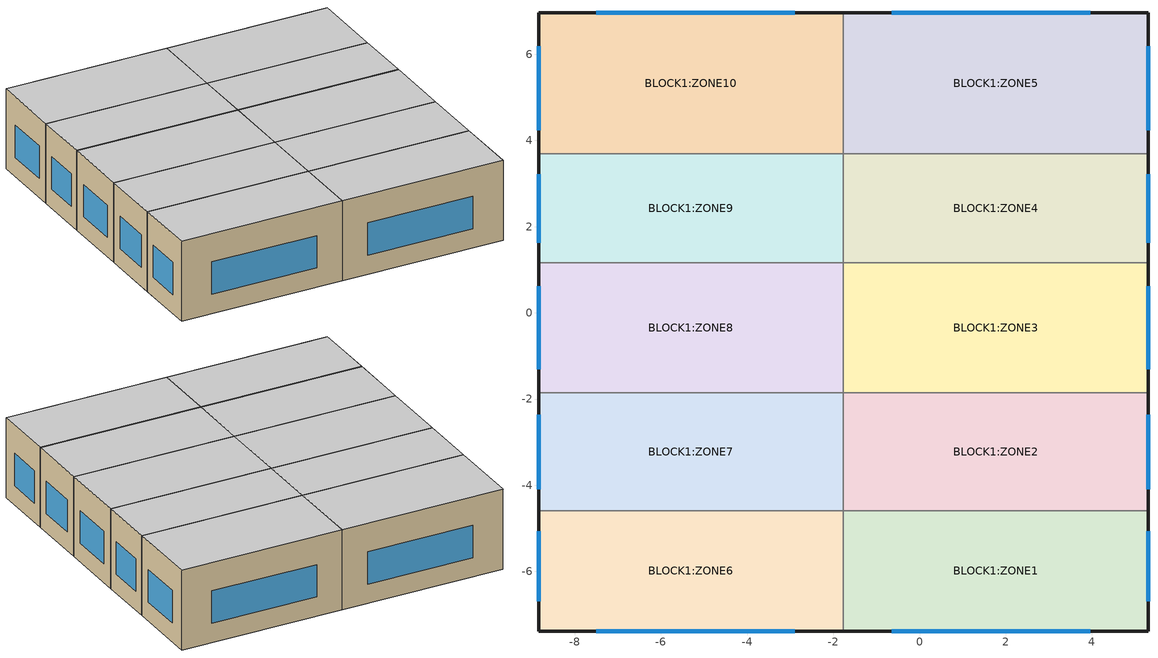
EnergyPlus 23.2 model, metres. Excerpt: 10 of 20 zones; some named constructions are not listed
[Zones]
BLOCK1:ZONE6
 floor ground (Project ground floor): -1.77,-7.38 -8.84,-7.38 -8.84,-4.59 -1.77,-4.59 z0
 wall outside (Project wall): -8.84,-4.59 -8.84,-7.38 -1.77,-7.38 z0:3.5
 wall to BLOCK1:ZONE1 (Project partition): -1.77,-7.38 -1.77,-4.59 z0:3.5
 wall to BLOCK1:ZONE7 (Project partition): -1.77,-4.59 -8.84,-4.59 z0:3.5
 window (Project external glazing - 1001): -8.84,-5.07 -8.84,-6.69 / -7.5,-7.38 -2.89,-7.38 z0.84:2.26
 ceiling to BLOCK2:ZONE6 (Project internal floor_Reversed): -8.84,-7.38 -1.77,-7.38 -1.77,-4.59 -8.84,-4.59 z3.5
BLOCK1:ZONE1
 floor ground (Project ground floor): 5.3,-7.38 -1.77,-7.38 -1.77,-4.59 5.3,-4.59 z0
 wall outside (Project wall): -1.77,-7.38 5.3,-7.38 5.3,-4.59 z0:3.5
 wall to BLOCK1:ZONE2 (Project partition): 5.3,-4.59 -1.77,-4.59 z0:3.5
 window (Project external glazing - 1001): 5.3,-6.69 5.3,-5.07 / -0.65,-7.38 3.96,-7.38 z0.84:2.26
 ceiling to BLOCK2:ZONE1 (Project internal floor_Reversed): -1.77,-7.38 5.3,-7.38 5.3,-4.59 -1.77,-4.59 z3.5
BLOCK1:ZONE7
 floor ground (Project ground floor): -1.77,-4.59 -8.84,-4.59 -8.84,-1.86 -1.77,-1.86 z0
 wall outside (Project wall): -8.84,-1.86 -8.84,-4.59 z0:3.5
 wall to BLOCK1:ZONE2 (Project partition): -1.77,-4.59 -1.77,-1.86 z0:3.5
 wall to BLOCK1:ZONE8 (Project partition): -1.77,-1.86 -8.84,-1.86 z0:3.5
 window (Project external glazing - 1001): -8.84,-2.36 -8.84,-4.09 z0.84:2.26
 ceiling to BLOCK2:ZONE7 (Project internal floor_Reversed): -8.84,-4.59 -1.77,-4.59 -1.77,-1.86 -8.84,-1.86 z3.5
BLOCK1:ZONE2
 floor ground (Project ground floor): 5.3,-4.59 -1.77,-4.59 -1.77,-1.86 5.3,-1.86 z0
 wall outside (Project wall): 5.3,-4.59 5.3,-1.86 z0:3.5
 wall to BLOCK1:ZONE3 (Project partition): 5.3,-1.86 -1.77,-1.86 z0:3.5
 window (Project external glazing - 1001): 5.3,-4.09 5.3,-2.36 z0.84:2.26
 ceiling to BLOCK2:ZONE2 (Project internal floor_Reversed): -1.77,-4.59 5.3,-4.59 5.3,-1.86 -1.77,-1.86 z3.5
BLOCK1:ZONE8
 floor ground (Project ground floor): -1.77,-1.86 -8.84,-1.86 -8.84,1.16 -1.77,1.16 z0
 wall outside (Project wall): -8.84,1.16 -8.84,-1.86 z0:3.5
 wall to BLOCK1:ZONE3 (Project partition): -1.77,-1.86 -1.77,1.16 z0:3.5
 wall to BLOCK1:ZONE9 (Project partition): -1.77,1.16 -8.84,1.16 z0:3.5
 window (Project external glazing - 1001): -8.84,0.61 -8.84,-1.31 z0.84:2.26
 ceiling to BLOCK2:ZONE8 (Project internal floor_Reversed): -8.84,-1.86 -1.77,-1.86 -1.77,1.16 -8.84,1.16 z3.5
BLOCK1:ZONE3
 floor ground (Project ground floor): 5.3,-1.86 -1.77,-1.86 -1.77,1.16 5.3,1.16 z0
 wall outside (Project wall): 5.3,-1.86 5.3,1.16 z0:3.5
 wall to BLOCK1:ZONE4 (Project partition): 5.3,1.16 -1.77,1.16 z0:3.5
 window (Project external glazing - 1001): 5.3,-1.31 5.3,0.61 z0.84:2.26
 ceiling to BLOCK2:ZONE3 (Project internal floor_Reversed): -1.77,-1.86 5.3,-1.86 5.3,1.16 -1.77,1.16 z3.5
BLOCK1:ZONE9
 floor ground (Project ground floor): -1.77,1.16 -8.84,1.16 -8.84,3.69 -1.77,3.69 z0
 wall outside (Project wall): -8.84,3.69 -8.84,1.16 z0:3.5
 wall to BLOCK1:ZONE4 (Project partition): -1.77,1.16 -1.77,3.69 z0:3.5
 wall to BLOCK1:ZONE10 (Project partition): -1.77,3.69 -8.84,3.69 z0:3.5
 window (Project external glazing - 1001): -8.84,3.22 -8.84,1.63 z0.84:2.26
 ceiling to BLOCK2:ZONE9 (Project internal floor_Reversed): -8.84,1.16 -1.77,1.16 -1.77,3.69 -8.84,3.69 z3.5
BLOCK1:ZONE4
 floor ground (Project ground floor): 5.3,1.16 -1.77,1.16 -1.77,3.69 5.3,3.69 z0
 wall outside (Project wall): 5.3,1.16 5.3,3.69 z0:3.5
 wall to BLOCK1:ZONE5 (Project partition): 5.3,3.69 -1.77,3.69 z0:3.5
 window (Project external glazing - 1001): 5.3,1.63 5.3,3.22 z0.84:2.26
 ceiling to BLOCK2:ZONE4 (Project internal floor_Reversed): -1.77,1.16 5.3,1.16 5.3,3.69 -1.77,3.69 z3.5
BLOCK1:ZONE10
 floor ground (Project ground floor): -1.77,3.69 -8.84,3.69 -8.84,6.96 -1.77,6.96 z0
 wall outside (Project wall): -1.77,6.96 -8.84,6.96 -8.84,3.69 z0:3.5
 wall to BLOCK1:ZONE5 (Project partition): -1.77,3.69 -1.77,6.96 z0:3.5
 window (Project external glazing - 1001): -2.89,6.96 -7.5,6.96 / -8.84,6.19 -8.84,4.24 z0.84:2.26
 ceiling to BLOCK2:ZONE10 (Project internal floor_Reversed): -8.84,3.69 -1.77,3.69 -1.77,6.96 -8.84,6.96 z3.5
BLOCK1:ZONE5
 floor ground (Project ground floor): 5.3,3.69 -1.77,3.69 -1.77,6.96 5.3,6.96 z0
 wall outside (Project wall): 5.3,3.69 5.3,6.96 -1.77,6.96 z0:3.5
 window (Project external glazing - 1001): 5.3,4.24 5.3,6.19 / 3.96,6.96 -0.65,6.96 z0.84:2.26
 ceiling to BLOCK2:ZONE5 (Project internal floor_Reversed): -1.77,3.69 5.3,3.69 5.3,6.96 -1.77,6.96 z3.5
[ENERGYMANAGEMENTSYSTEM:PROGRAM]
SetMyVOF_BLOCK1_ZONE1_Wall_2_0_0_0_0_0_Win: set slope = (1 - MultiplierVOF) / (MinTempDiffVOF - MaxTempDiffVOF); if BLOCK1_ZONE1_Wall_2_0_0_0_0_0_Win_OutT > 0; set BLOCK1_ZONE1_Wall_2_0_0_0_0_0_Win_TempDiffVOF = BLOCK1_ZONE1_Wall_2_0_0_0_0_0_Win_OpT - BLOCK1_ZONE1_Wall_2_0_0_0_0_0_Win_OutT; else; set BLOCK1_ZONE1_Wall_2_0_0_0_0_0_Win_TempDiffVOF = BLOCK1_ZONE1_Wall_2_0_0_0_0_0_Win_OpT + BLOCK1_ZONE1_Wall_2_0_0_0_0_0_Win_OutT; endif; if BLOCK1_ZONE1_Wall_2_0_0_0_0_0_Win_OutT > BLOCK1_ZONE1_Wall_2_0_0_0_0_0_Win_OpT; set BLOCK1_ZONE1_Wall_2_0_0_0_0_0_Win_MyVOF = 0; else; if BLOCK1_ZONE1_Wall_2_0_0_0_0_0_Win_TempDiffVOF > MaxTempDiffVOF; set BLOCK1_ZONE1_Wall_2_0_0_0_0_0_Win_MyVOF = MultiplierVOF; elseif BLOCK1_ZONE1_Wall_2_0_0_0_0_0_Win_TempDiffVOF < MinTempDiffVOF; set BLOCK1_ZONE1_Wall_2_0_0_0_0_0_Win_MyVOF = 1.0; else; set BLOCK1_ZONE1_Wall_2_0_0_0_0_0_Win_MyVOF = slope*BLOCK1_ZONE1_Wall_2_0_0_0_0_0_Win_TempDiffVOF - slope*MinTempDiffVOF + 1; endif; endif
SetWindowOperation_BLOCK1_ZONE1_Wall_2_0_0_0_0_0_Win: if BLOCK1_ZONE1_Wall_2_0_0_0_0_0_Win_CoolCoil==0; if BLOCK1_ZONE1_Wall_2_0_0_0_0_0_Win_HeatCoil==0; set NoH_NoC_reqs = 1; else; set NoH_NoC_reqs = 0; endif; else; set NoH_NoC_reqs = 0; endif; if BLOCK1_ZONE1_Wall_2_0_0_0_0_0_Win_OpT<roundedACST; if BLOCK1_ZONE1_Wall_2_0_0_0_0_0_Win_WindSpeed <= MaxWindSpeed; if BLOCK1_ZONE1_Wall_2_0_0_0_0_0_Win_OutT>MinOutTemp; if BLOCK1_ZONE1_Wall_2_0_0_0_0_0_Win_OutT < BLOCK1_ZONE1_Wall_2_0_0_0_0_0_Win_OpT; if BLOCK1_ZONE1_Wall_2_0_0_0_0_0_Win_Occ_count > 0; set meets_base_reqs = 1; else; set meets_base_reqs = 0; endif; else; set meets_base_reqs = 0; endif; else; set meets_base_reqs = 0; endif; else; set meets_base_reqs = 0; endif; else; set meets_base_reqs = 0; endif; if (NoH_NoC_reqs == 1) && (meets_base_reqs == 1); if BLOCK1_ZONE1_Wall_2_0_0_0_0_0_Win_OpT>VST; set Ventilates_HVACmode2_BLOCK1_ZONE1_Wall_2_0_0_0_0_0_Win = 1; else; set Ventilates_HVACmode2_BLOCK1_ZONE1_Wall_2_0_0_0_0_0_Win = 0; endif; else; set Ventilates_HVACmode2_BLOCK1_ZONE1_Wall_2_0_0_0_0_0_Win = 0; endif; if VentCtrl == 0; if BLOCK1_ZONE1_Wall_2_0_0_0_0_0_Win_OutT < BLOCK1_ZONE1_Wall_2_0_0_0_0_0_Win_OpT; if BLOCK1_ZONE1_Wall_2_0_0_0_0_0_Win_OutT>MinOutTemp; if BLOCK1_ZONE1_Wall_2_0_0_0_0_0_Win_OpT > VST; if BLOCK1_ZONE1_Wall_2_0_0_0_0_0_Win_WindSpeed <= MaxWindSpeed; set Ventilates_HVACmode1_BLOCK1_ZONE1_Wall_2_0_0_0_0_0_Win = 1; else; set Ventilates_HVACmode1_BLOCK1_ZONE1_Wall_2_0_0_0_0_0_Win = 0; endif; else; set Ventilates_HVACmode1_BLOCK1_ZONE1_Wall_2_0_0_0_0_0_Win = 0; endif; else; set Ventilates_HVACmode1_BLOCK1_ZONE1_Wall_2_0_0_0_0_0_Win = 0; endif; else; set Ventilates_HVACmode1_BLOCK1_ZONE1_Wall_2_0_0_0_0_0_Win = 0; endif; elseif VentCtrl == 1; if BLOCK1_ZONE1_Wall_2_0_0_0_0_0_Win_OutT<BLOCK1_ZONE1_Wall_2_0_0_0_0_0_Win_OpT; if BLOCK1_ZONE1_Wall_2_0_0_0_0_0_Win_OutT>MinOutTemp; if BLOCK1_ZONE1_Wall_2_0_0_0_0_0_Win_OpT > ACSTnoTol; if BLOCK1_ZONE1_Wall_2_0_0_0_0_0_Win_WindSpeed <= MaxWindSpeed; set Ventilates_HVACmode1_BLOCK1_ZONE1_Wall_2_0_0_0_0_0_Win = 1; else; set Ventilates_HVACmode1_BLOCK1_ZONE1_Wall_2_0_0_0_0_0_Win = 0; endif; else; set Ventilates_HVACmode1_BLOCK1_ZONE1_Wall_2_0_0_0_0_0_Win = 0; endif; else; set Ventilates_HVACmode1_BLOCK1_ZONE1_Wall_2_0_0_0_0_0_Win = 0; endif; else; set Ventilates_HVACmode1_BLOCK1_ZONE1_Wall_2_0_0_0_0_0_Win = 0; endif; endif; if HVACmode == 0; set BLOCK1_ZONE1_Wall_2_0_0_0_0_0_Win_VentOpenFact = 0; elseif HVACmode == 1; if Ventilates_HVACmode1_BLOCK1_ZONE1_Wall_2_0_0_0_0_0_Win == 1; set BLOCK1_ZONE1_Wall_2_0_0_0_0_0_Win_VentOpenFact = BLOCK1_ZONE1_Wall_2_0_0_0_0_0_Win_MyVOF; else; set BLOCK1_ZONE1_Wall_2_0_0_0_0_0_Win_VentOpenFact = 0; endif; elseif HVACmode == 2; if Ventilates_HVACmode2_BLOCK1_ZONE1_Wall_2_0_0_0_0_0_Win == 1; if (VentCtrl==0) || (VentCtrl==1); set BLOCK1_ZONE1_Wall_2_0_0_0_0_0_Win_VentOpenFact = 1; elseif (VentCtrl==2) || (VentCtrl==3); set BLOCK1_ZONE1_Wall_2_0_0_0_0_0_Win_VentOpenFact = BLOCK1_ZONE1_Wall_2_0_0_0_0_0_Win_MyVOF; endif; else; set BLOCK1_ZONE1_Wall_2_0_0_0_0_0_Win_VentOpenFact = 0; endif; endif
SetMyVOF_BLOCK1_ZONE1_Wall_5_0_0_0_0_0_Win; SetMyVOF_BLOCK1_ZONE1_Wall_5_0_0_0_0_0_Win; SetMyVOF_BLOCK1_ZONE1_Wall_5_0_0_0_0_0_Win: set slope = (1 - MultiplierVOF) / (MinTempDiffVOF - MaxTempDiffVOF); if BLOCK1_ZONE1_Wall_5_0_0_0_0_0_Win_OutT > 0; set BLOCK1_ZONE1_Wall_5_0_0_0_0_0_Win_TempDiffVOF = BLOCK1_ZONE1_Wall_5_0_0_0_0_0_Win_OpT - BLOCK1_ZONE1_Wall_5_0_0_0_0_0_Win_OutT; else; set BLOCK1_ZONE1_Wall_5_0_0_0_0_0_Win_TempDiffVOF = BLOCK1_ZONE1_Wall_5_0_0_0_0_0_Win_OpT + BLOCK1_ZONE1_Wall_5_0_0_0_0_0_Win_OutT; endif; if BLOCK1_ZONE1_Wall_5_0_0_0_0_0_Win_OutT > BLOCK1_ZONE1_Wall_5_0_0_0_0_0_Win_OpT; set BLOCK1_ZONE1_Wall_5_0_0_0_0_0_Win_MyVOF = 0; else; if BLOCK1_ZONE1_Wall_5_0_0_0_0_0_Win_TempDiffVOF > MaxTempDiffVOF; set BLOCK1_ZONE1_Wall_5_0_0_0_0_0_Win_MyVOF = MultiplierVOF; elseif BLOCK1_ZONE1_Wall_5_0_0_0_0_0_Win_TempDiffVOF < MinTempDiffVOF; set BLOCK1_ZONE1_Wall_5_0_0_0_0_0_Win_MyVOF = 1.0; else; set BLOCK1_ZONE1_Wall_5_0_0_0_0_0_Win_MyVOF = slope*BLOCK1_ZONE1_Wall_5_0_0_0_0_0_Win_TempDiffVOF - slope*MinTempDiffVOF + 1; endif; endif
SetWindowOperation_BLOCK1_ZONE1_Wall_5_0_0_0_0_0_Win; SetWindowOperation_BLOCK1_ZONE1_Wall_5_0_0_0_0_0_Win; SetWindowOperation_BLOCK1_ZONE1_Wall_5_0_0_0_0_0_Win: if BLOCK1_ZONE1_Wall_5_0_0_0_0_0_Win_CoolCoil==0; if BLOCK1_ZONE1_Wall_5_0_0_0_0_0_Win_HeatCoil==0; set NoH_NoC_reqs = 1; else; set NoH_NoC_reqs = 0; endif; else; set NoH_NoC_reqs = 0; endif; if BLOCK1_ZONE1_Wall_5_0_0_0_0_0_Win_OpT<roundedACST; if BLOCK1_ZONE1_Wall_5_0_0_0_0_0_Win_WindSpeed <= MaxWindSpeed; if BLOCK1_ZONE1_Wall_5_0_0_0_0_0_Win_OutT>MinOutTemp; if BLOCK1_ZONE1_Wall_5_0_0_0_0_0_Win_OutT < BLOCK1_ZONE1_Wall_5_0_0_0_0_0_Win_OpT; if BLOCK1_ZONE1_Wall_5_0_0_0_0_0_Win_Occ_count > 0; set meets_base_reqs = 1; else; set meets_base_reqs = 0; endif; else; set meets_base_reqs = 0; endif; else; set meets_base_reqs = 0; endif; else; set meets_base_reqs = 0; endif; else; set meets_base_reqs = 0; endif; if (NoH_NoC_reqs == 1) && (meets_base_reqs == 1); if BLOCK1_ZONE1_Wall_5_0_0_0_0_0_Win_OpT>VST; set Ventilates_HVACmode2_BLOCK1_ZONE1_Wall_5_0_0_0_0_0_Win = 1; else; set Ventilates_HVACmode2_BLOCK1_ZONE1_Wall_5_0_0_0_0_0_Win = 0; endif; else; set Ventilates_HVACmode2_BLOCK1_ZONE1_Wall_5_0_0_0_0_0_Win = 0; endif; if VentCtrl == 0; if BLOCK1_ZONE1_Wall_5_0_0_0_0_0_Win_OutT < BLOCK1_ZONE1_Wall_5_0_0_0_0_0_Win_OpT; if BLOCK1_ZONE1_Wall_5_0_0_0_0_0_Win_OutT>MinOutTemp; if BLOCK1_ZONE1_Wall_5_0_0_0_0_0_Win_OpT > VST; if BLOCK1_ZONE1_Wall_5_0_0_0_0_0_Win_WindSpeed <= MaxWindSpeed; set Ventilates_HVACmode1_BLOCK1_ZONE1_Wall_5_0_0_0_0_0_Win = 1; else; set Ventilates_HVACmode1_BLOCK1_ZONE1_Wall_5_0_0_0_0_0_Win = 0; endif; else; set Ventilates_HVACmode1_BLOCK1_ZONE1_Wall_5_0_0_0_0_0_Win = 0; endif; else; set Ventilates_HVACmode1_BLOCK1_ZONE1_Wall_5_0_0_0_0_0_Win = 0; endif; else; set Ventilates_HVACmode1_BLOCK1_ZONE1_Wall_5_0_0_0_0_0_Win = 0; endif; elseif VentCtrl == 1; if BLOCK1_ZONE1_Wall_5_0_0_0_0_0_Win_OutT<BLOCK1_ZONE1_Wall_5_0_0_0_0_0_Win_OpT; if BLOCK1_ZONE1_Wall_5_0_0_0_0_0_Win_OutT>MinOutTemp; if BLOCK1_ZONE1_Wall_5_0_0_0_0_0_Win_OpT > ACSTnoTol; if BLOCK1_ZONE1_Wall_5_0_0_0_0_0_Win_WindSpeed <= MaxWindSpeed; set Ventilates_HVACmode1_BLOCK1_ZONE1_Wall_5_0_0_0_0_0_Win = 1; else; set Ventilates_HVACmode1_BLOCK1_ZONE1_Wall_5_0_0_0_0_0_Win = 0; endif; else; set Ventilates_HVACmode1_BLOCK1_ZONE1_Wall_5_0_0_0_0_0_Win = 0; endif; else; set Ventilates_HVACmode1_BLOCK1_ZONE1_Wall_5_0_0_0_0_0_Win = 0; endif; else; set Ventilates_HVACmode1_BLOCK1_ZONE1_Wall_5_0_0_0_0_0_Win = 0; endif; endif; if HVACmode == 0; set BLOCK1_ZONE1_Wall_5_0_0_0_0_0_Win_VentOpenFact = 0; elseif HVACmode == 1; if Ventilates_HVACmode1_BLOCK1_ZONE1_Wall_5_0_0_0_0_0_Win == 1; set BLOCK1_ZONE1_Wall_5_0_0_0_0_0_Win_VentOpenFact = BLOCK1_ZONE1_Wall_5_0_0_0_0_0_Win_MyVOF; else; set BLOCK1_ZONE1_Wall_5_0_0_0_0_0_Win_VentOpenFact = 0; endif; elseif HVACmode == 2; if Ventilates_HVACmode2_BLOCK1_ZONE1_Wall_5_0_0_0_0_0_Win == 1; if (VentCtrl==0) || (VentCtrl==1); set BLOCK1_ZONE1_Wall_5_0_0_0_0_0_Win_VentOpenFact = 1; elseif (VentCtrl==2) || (VentCtrl==3); set BLOCK1_ZONE1_Wall_5_0_0_0_0_0_Win_VentOpenFact = BLOCK1_ZONE1_Wall_5_0_0_0_0_0_Win_MyVOF; endif; else; set BLOCK1_ZONE1_Wall_5_0_0_0_0_0_Win_VentOpenFact = 0; endif; endif
SetMyVOF_BLOCK1_ZONE7_Wall_4_0_0_0_0_0_Win: set slope = (1 - MultiplierVOF) / (MinTempDiffVOF - MaxTempDiffVOF); if BLOCK1_ZONE7_Wall_4_0_0_0_0_0_Win_OutT > 0; set BLOCK1_ZONE7_Wall_4_0_0_0_0_0_Win_TempDiffVOF = BLOCK1_ZONE7_Wall_4_0_0_0_0_0_Win_OpT - BLOCK1_ZONE7_Wall_4_0_0_0_0_0_Win_OutT; else; set BLOCK1_ZONE7_Wall_4_0_0_0_0_0_Win_TempDiffVOF = BLOCK1_ZONE7_Wall_4_0_0_0_0_0_Win_OpT + BLOCK1_ZONE7_Wall_4_0_0_0_0_0_Win_OutT; endif; if BLOCK1_ZONE7_Wall_4_0_0_0_0_0_Win_OutT > BLOCK1_ZONE7_Wall_4_0_0_0_0_0_Win_OpT; set BLOCK1_ZONE7_Wall_4_0_0_0_0_0_Win_MyVOF = 0; else; if BLOCK1_ZONE7_Wall_4_0_0_0_0_0_Win_TempDiffVOF > MaxTempDiffVOF; set BLOCK1_ZONE7_Wall_4_0_0_0_0_0_Win_MyVOF = MultiplierVOF; elseif BLOCK1_ZONE7_Wall_4_0_0_0_0_0_Win_TempDiffVOF < MinTempDiffVOF; set BLOCK1_ZONE7_Wall_4_0_0_0_0_0_Win_MyVOF = 1.0; else; set BLOCK1_ZONE7_Wall_4_0_0_0_0_0_Win_MyVOF = slope*BLOCK1_ZONE7_Wall_4_0_0_0_0_0_Win_TempDiffVOF - slope*MinTempDiffVOF + 1; endif; endif
SetWindowOperation_BLOCK1_ZONE7_Wall_4_0_0_0_0_0_Win: if BLOCK1_ZONE7_Wall_4_0_0_0_0_0_Win_CoolCoil==0; if BLOCK1_ZONE7_Wall_4_0_0_0_0_0_Win_HeatCoil==0; set NoH_NoC_reqs = 1; else; set NoH_NoC_reqs = 0; endif; else; set NoH_NoC_reqs = 0; endif; if BLOCK1_ZONE7_Wall_4_0_0_0_0_0_Win_OpT<roundedACST; if BLOCK1_ZONE7_Wall_4_0_0_0_0_0_Win_WindSpeed <= MaxWindSpeed; if BLOCK1_ZONE7_Wall_4_0_0_0_0_0_Win_OutT>MinOutTemp; if BLOCK1_ZONE7_Wall_4_0_0_0_0_0_Win_OutT < BLOCK1_ZONE7_Wall_4_0_0_0_0_0_Win_OpT; if BLOCK1_ZONE7_Wall_4_0_0_0_0_0_Win_Occ_count > 0; set meets_base_reqs = 1; else; set meets_base_reqs = 0; endif; else; set meets_base_reqs = 0; endif; else; set meets_base_reqs = 0; endif; else; set meets_base_reqs = 0; endif; else; set meets_base_reqs = 0; endif; if (NoH_NoC_reqs == 1) && (meets_base_reqs == 1); if BLOCK1_ZONE7_Wall_4_0_0_0_0_0_Win_OpT>VST; set Ventilates_HVACmode2_BLOCK1_ZONE7_Wall_4_0_0_0_0_0_Win = 1; else; set Ventilates_HVACmode2_BLOCK1_ZONE7_Wall_4_0_0_0_0_0_Win = 0; endif; else; set Ventilates_HVACmode2_BLOCK1_ZONE7_Wall_4_0_0_0_0_0_Win = 0; endif; if VentCtrl == 0; if BLOCK1_ZONE7_Wall_4_0_0_0_0_0_Win_OutT < BLOCK1_ZONE7_Wall_4_0_0_0_0_0_Win_OpT; if BLOCK1_ZONE7_Wall_4_0_0_0_0_0_Win_OutT>MinOutTemp; if BLOCK1_ZONE7_Wall_4_0_0_0_0_0_Win_OpT > VST; if BLOCK1_ZONE7_Wall_4_0_0_0_0_0_Win_WindSpeed <= MaxWindSpeed; set Ventilates_HVACmode1_BLOCK1_ZONE7_Wall_4_0_0_0_0_0_Win = 1; else; set Ventilates_HVACmode1_BLOCK1_ZONE7_Wall_4_0_0_0_0_0_Win = 0; endif; else; set Ventilates_HVACmode1_BLOCK1_ZONE7_Wall_4_0_0_0_0_0_Win = 0; endif; else; set Ventilates_HVACmode1_BLOCK1_ZONE7_Wall_4_0_0_0_0_0_Win = 0; endif; else; set Ventilates_HVACmode1_BLOCK1_ZONE7_Wall_4_0_0_0_0_0_Win = 0; endif; elseif VentCtrl == 1; if BLOCK1_ZONE7_Wall_4_0_0_0_0_0_Win_OutT<BLOCK1_ZONE7_Wall_4_0_0_0_0_0_Win_OpT; if BLOCK1_ZONE7_Wall_4_0_0_0_0_0_Win_OutT>MinOutTemp; if BLOCK1_ZONE7_Wall_4_0_0_0_0_0_Win_OpT > ACSTnoTol; if BLOCK1_ZONE7_Wall_4_0_0_0_0_0_Win_WindSpeed <= MaxWindSpeed; set Ventilates_HVACmode1_BLOCK1_ZONE7_Wall_4_0_0_0_0_0_Win = 1; else; set Ventilates_HVACmode1_BLOCK1_ZONE7_Wall_4_0_0_0_0_0_Win = 0; endif; else; set Ventilates_HVACmode1_BLOCK1_ZONE7_Wall_4_0_0_0_0_0_Win = 0; endif; else; set Ventilates_HVACmode1_BLOCK1_ZONE7_Wall_4_0_0_0_0_0_Win = 0; endif; else; set Ventilates_HVACmode1_BLOCK1_ZONE7_Wall_4_0_0_0_0_0_Win = 0; endif; endif; if HVACmode == 0; set BLOCK1_ZONE7_Wall_4_0_0_0_0_0_Win_VentOpenFact = 0; elseif HVACmode == 1; if Ventilates_HVACmode1_BLOCK1_ZONE7_Wall_4_0_0_0_0_0_Win == 1; set BLOCK1_ZONE7_Wall_4_0_0_0_0_0_Win_VentOpenFact = BLOCK1_ZONE7_Wall_4_0_0_0_0_0_Win_MyVOF; else; set BLOCK1_ZONE7_Wall_4_0_0_0_0_0_Win_VentOpenFact = 0; endif; elseif HVACmode == 2; if Ventilates_HVACmode2_BLOCK1_ZONE7_Wall_4_0_0_0_0_0_Win == 1; if (VentCtrl==0) || (VentCtrl==1); set BLOCK1_ZONE7_Wall_4_0_0_0_0_0_Win_VentOpenFact = 1; elseif (VentCtrl==2) || (VentCtrl==3); set BLOCK1_ZONE7_Wall_4_0_0_0_0_0_Win_VentOpenFact = BLOCK1_ZONE7_Wall_4_0_0_0_0_0_Win_MyVOF; endif; else; set BLOCK1_ZONE7_Wall_4_0_0_0_0_0_Win_VentOpenFact = 0; endif; endif
SetMyVOF_BLOCK1_ZONE2_Wall_2_0_0_0_0_0_Win: set slope = (1 - MultiplierVOF) / (MinTempDiffVOF - MaxTempDiffVOF); if BLOCK1_ZONE2_Wall_2_0_0_0_0_0_Win_OutT > 0; set BLOCK1_ZONE2_Wall_2_0_0_0_0_0_Win_TempDiffVOF = BLOCK1_ZONE2_Wall_2_0_0_0_0_0_Win_OpT - BLOCK1_ZONE2_Wall_2_0_0_0_0_0_Win_OutT; else; set BLOCK1_ZONE2_Wall_2_0_0_0_0_0_Win_TempDiffVOF = BLOCK1_ZONE2_Wall_2_0_0_0_0_0_Win_OpT + BLOCK1_ZONE2_Wall_2_0_0_0_0_0_Win_OutT; endif; if BLOCK1_ZONE2_Wall_2_0_0_0_0_0_Win_OutT > BLOCK1_ZONE2_Wall_2_0_0_0_0_0_Win_OpT; set BLOCK1_ZONE2_Wall_2_0_0_0_0_0_Win_MyVOF = 0; else; if BLOCK1_ZONE2_Wall_2_0_0_0_0_0_Win_TempDiffVOF > MaxTempDiffVOF; set BLOCK1_ZONE2_Wall_2_0_0_0_0_0_Win_MyVOF = MultiplierVOF; elseif BLOCK1_ZONE2_Wall_2_0_0_0_0_0_Win_TempDiffVOF < MinTempDiffVOF; set BLOCK1_ZONE2_Wall_2_0_0_0_0_0_Win_MyVOF = 1.0; else; set BLOCK1_ZONE2_Wall_2_0_0_0_0_0_Win_MyVOF = slope*BLOCK1_ZONE2_Wall_2_0_0_0_0_0_Win_TempDiffVOF - slope*MinTempDiffVOF + 1; endif; endif
SetWindowOperation_BLOCK1_ZONE2_Wall_2_0_0_0_0_0_Win: if BLOCK1_ZONE2_Wall_2_0_0_0_0_0_Win_CoolCoil==0; if BLOCK1_ZONE2_Wall_2_0_0_0_0_0_Win_HeatCoil==0; set NoH_NoC_reqs = 1; else; set NoH_NoC_reqs = 0; endif; else; set NoH_NoC_reqs = 0; endif; if BLOCK1_ZONE2_Wall_2_0_0_0_0_0_Win_OpT<roundedACST; if BLOCK1_ZONE2_Wall_2_0_0_0_0_0_Win_WindSpeed <= MaxWindSpeed; if BLOCK1_ZONE2_Wall_2_0_0_0_0_0_Win_OutT>MinOutTemp; if BLOCK1_ZONE2_Wall_2_0_0_0_0_0_Win_OutT < BLOCK1_ZONE2_Wall_2_0_0_0_0_0_Win_OpT; if BLOCK1_ZONE2_Wall_2_0_0_0_0_0_Win_Occ_count > 0; set meets_base_reqs = 1; else; set meets_base_reqs = 0; endif; else; set meets_base_reqs = 0; endif; else; set meets_base_reqs = 0; endif; else; set meets_base_reqs = 0; endif; else; set meets_base_reqs = 0; endif; if (NoH_NoC_reqs == 1) && (meets_base_reqs == 1); if BLOCK1_ZONE2_Wall_2_0_0_0_0_0_Win_OpT>VST; set Ventilates_HVACmode2_BLOCK1_ZONE2_Wall_2_0_0_0_0_0_Win = 1; else; set Ventilates_HVACmode2_BLOCK1_ZONE2_Wall_2_0_0_0_0_0_Win = 0; endif; else; set Ventilates_HVACmode2_BLOCK1_ZONE2_Wall_2_0_0_0_0_0_Win = 0; endif; if VentCtrl == 0; if BLOCK1_ZONE2_Wall_2_0_0_0_0_0_Win_OutT < BLOCK1_ZONE2_Wall_2_0_0_0_0_0_Win_OpT; if BLOCK1_ZONE2_Wall_2_0_0_0_0_0_Win_OutT>MinOutTemp; if BLOCK1_ZONE2_Wall_2_0_0_0_0_0_Win_OpT > VST; if BLOCK1_ZONE2_Wall_2_0_0_0_0_0_Win_WindSpeed <= MaxWindSpeed; set Ventilates_HVACmode1_BLOCK1_ZONE2_Wall_2_0_0_0_0_0_Win = 1; else; set Ventilates_HVACmode1_BLOCK1_ZONE2_Wall_2_0_0_0_0_0_Win = 0; endif; else; set Ventilates_HVACmode1_BLOCK1_ZONE2_Wall_2_0_0_0_0_0_Win = 0; endif; else; set Ventilates_HVACmode1_BLOCK1_ZONE2_Wall_2_0_0_0_0_0_Win = 0; endif; else; set Ventilates_HVACmode1_BLOCK1_ZONE2_Wall_2_0_0_0_0_0_Win = 0; endif; elseif VentCtrl == 1; if BLOCK1_ZONE2_Wall_2_0_0_0_0_0_Win_OutT<BLOCK1_ZONE2_Wall_2_0_0_0_0_0_Win_OpT; if BLOCK1_ZONE2_Wall_2_0_0_0_0_0_Win_OutT>MinOutTemp; if BLOCK1_ZONE2_Wall_2_0_0_0_0_0_Win_OpT > ACSTnoTol; if BLOCK1_ZONE2_Wall_2_0_0_0_0_0_Win_WindSpeed <= MaxWindSpeed; set Ventilates_HVACmode1_BLOCK1_ZONE2_Wall_2_0_0_0_0_0_Win = 1; else; set Ventilates_HVACmode1_BLOCK1_ZONE2_Wall_2_0_0_0_0_0_Win = 0; endif; else; set Ventilates_HVACmode1_BLOCK1_ZONE2_Wall_2_0_0_0_0_0_Win = 0; endif; else; set Ventilates_HVACmode1_BLOCK1_ZONE2_Wall_2_0_0_0_0_0_Win = 0; endif; else; set Ventilates_HVACmode1_BLOCK1_ZONE2_Wall_2_0_0_0_0_0_Win = 0; endif; endif; if HVACmode == 0; set BLOCK1_ZONE2_Wall_2_0_0_0_0_0_Win_VentOpenFact = 0; elseif HVACmode == 1; if Ventilates_HVACmode1_BLOCK1_ZONE2_Wall_2_0_0_0_0_0_Win == 1; set BLOCK1_ZONE2_Wall_2_0_0_0_0_0_Win_VentOpenFact = BLOCK1_ZONE2_Wall_2_0_0_0_0_0_Win_MyVOF; else; set BLOCK1_ZONE2_Wall_2_0_0_0_0_0_Win_VentOpenFact = 0; endif; elseif HVACmode == 2; if Ventilates_HVACmode2_BLOCK1_ZONE2_Wall_2_0_0_0_0_0_Win == 1; if (VentCtrl==0) || (VentCtrl==1); set BLOCK1_ZONE2_Wall_2_0_0_0_0_0_Win_VentOpenFact = 1; elseif (VentCtrl==2) || (VentCtrl==3); set BLOCK1_ZONE2_Wall_2_0_0_0_0_0_Win_VentOpenFact = BLOCK1_ZONE2_Wall_2_0_0_0_0_0_Win_MyVOF; endif; else; set BLOCK1_ZONE2_Wall_2_0_0_0_0_0_Win_VentOpenFact = 0; endif; endif
SetMyVOF_BLOCK1_ZONE8_Wall_4_0_0_0_0_0_Win: set slope = (1 - MultiplierVOF) / (MinTempDiffVOF - MaxTempDiffVOF); if BLOCK1_ZONE8_Wall_4_0_0_0_0_0_Win_OutT > 0; set BLOCK1_ZONE8_Wall_4_0_0_0_0_0_Win_TempDiffVOF = BLOCK1_ZONE8_Wall_4_0_0_0_0_0_Win_OpT - BLOCK1_ZONE8_Wall_4_0_0_0_0_0_Win_OutT; else; set BLOCK1_ZONE8_Wall_4_0_0_0_0_0_Win_TempDiffVOF = BLOCK1_ZONE8_Wall_4_0_0_0_0_0_Win_OpT + BLOCK1_ZONE8_Wall_4_0_0_0_0_0_Win_OutT; endif; if BLOCK1_ZONE8_Wall_4_0_0_0_0_0_Win_OutT > BLOCK1_ZONE8_Wall_4_0_0_0_0_0_Win_OpT; set BLOCK1_ZONE8_Wall_4_0_0_0_0_0_Win_MyVOF = 0; else; if BLOCK1_ZONE8_Wall_4_0_0_0_0_0_Win_TempDiffVOF > MaxTempDiffVOF; set BLOCK1_ZONE8_Wall_4_0_0_0_0_0_Win_MyVOF = MultiplierVOF; elseif BLOCK1_ZONE8_Wall_4_0_0_0_0_0_Win_TempDiffVOF < MinTempDiffVOF; set BLOCK1_ZONE8_Wall_4_0_0_0_0_0_Win_MyVOF = 1.0; else; set BLOCK1_ZONE8_Wall_4_0_0_0_0_0_Win_MyVOF = slope*BLOCK1_ZONE8_Wall_4_0_0_0_0_0_Win_TempDiffVOF - slope*MinTempDiffVOF + 1; endif; endif
SetWindowOperation_BLOCK1_ZONE8_Wall_4_0_0_0_0_0_Win: if BLOCK1_ZONE8_Wall_4_0_0_0_0_0_Win_CoolCoil==0; if BLOCK1_ZONE8_Wall_4_0_0_0_0_0_Win_HeatCoil==0; set NoH_NoC_reqs = 1; else; set NoH_NoC_reqs = 0; endif; else; set NoH_NoC_reqs = 0; endif; if BLOCK1_ZONE8_Wall_4_0_0_0_0_0_Win_OpT<roundedACST; if BLOCK1_ZONE8_Wall_4_0_0_0_0_0_Win_WindSpeed <= MaxWindSpeed; if BLOCK1_ZONE8_Wall_4_0_0_0_0_0_Win_OutT>MinOutTemp; if BLOCK1_ZONE8_Wall_4_0_0_0_0_0_Win_OutT < BLOCK1_ZONE8_Wall_4_0_0_0_0_0_Win_OpT; if BLOCK1_ZONE8_Wall_4_0_0_0_0_0_Win_Occ_count > 0; set meets_base_reqs = 1; else; set meets_base_reqs = 0; endif; else; set meets_base_reqs = 0; endif; else; set meets_base_reqs = 0; endif; else; set meets_base_reqs = 0; endif; else; set meets_base_reqs = 0; endif; if (NoH_NoC_reqs == 1) && (meets_base_reqs == 1); if BLOCK1_ZONE8_Wall_4_0_0_0_0_0_Win_OpT>VST; set Ventilates_HVACmode2_BLOCK1_ZONE8_Wall_4_0_0_0_0_0_Win = 1; else; set Ventilates_HVACmode2_BLOCK1_ZONE8_Wall_4_0_0_0_0_0_Win = 0; endif; else; set Ventilates_HVACmode2_BLOCK1_ZONE8_Wall_4_0_0_0_0_0_Win = 0; endif; if VentCtrl == 0; if BLOCK1_ZONE8_Wall_4_0_0_0_0_0_Win_OutT < BLOCK1_ZONE8_Wall_4_0_0_0_0_0_Win_OpT; if BLOCK1_ZONE8_Wall_4_0_0_0_0_0_Win_OutT>MinOutTemp; if BLOCK1_ZONE8_Wall_4_0_0_0_0_0_Win_OpT > VST; if BLOCK1_ZONE8_Wall_4_0_0_0_0_0_Win_WindSpeed <= MaxWindSpeed; set Ventilates_HVACmode1_BLOCK1_ZONE8_Wall_4_0_0_0_0_0_Win = 1; else; set Ventilates_HVACmode1_BLOCK1_ZONE8_Wall_4_0_0_0_0_0_Win = 0; endif; else; set Ventilates_HVACmode1_BLOCK1_ZONE8_Wall_4_0_0_0_0_0_Win = 0; endif; else; set Ventilates_HVACmode1_BLOCK1_ZONE8_Wall_4_0_0_0_0_0_Win = 0; endif; else; set Ventilates_HVACmode1_BLOCK1_ZONE8_Wall_4_0_0_0_0_0_Win = 0; endif; elseif VentCtrl == 1; if BLOCK1_ZONE8_Wall_4_0_0_0_0_0_Win_OutT<BLOCK1_ZONE8_Wall_4_0_0_0_0_0_Win_OpT; if BLOCK1_ZONE8_Wall_4_0_0_0_0_0_Win_OutT>MinOutTemp; if BLOCK1_ZONE8_Wall_4_0_0_0_0_0_Win_OpT > ACSTnoTol; if BLOCK1_ZONE8_Wall_4_0_0_0_0_0_Win_WindSpeed <= MaxWindSpeed; set Ventilates_HVACmode1_BLOCK1_ZONE8_Wall_4_0_0_0_0_0_Win = 1; else; set Ventilates_HVACmode1_BLOCK1_ZONE8_Wall_4_0_0_0_0_0_Win = 0; endif; else; set Ventilates_HVACmode1_BLOCK1_ZONE8_Wall_4_0_0_0_0_0_Win = 0; endif; else; set Ventilates_HVACmode1_BLOCK1_ZONE8_Wall_4_0_0_0_0_0_Win = 0; endif; else; set Ventilates_HVACmode1_BLOCK1_ZONE8_Wall_4_0_0_0_0_0_Win = 0; endif; endif; if HVACmode == 0; set BLOCK1_ZONE8_Wall_4_0_0_0_0_0_Win_VentOpenFact = 0; elseif HVACmode == 1; if Ventilates_HVACmode1_BLOCK1_ZONE8_Wall_4_0_0_0_0_0_Win == 1; set BLOCK1_ZONE8_Wall_4_0_0_0_0_0_Win_VentOpenFact = BLOCK1_ZONE8_Wall_4_0_0_0_0_0_Win_MyVOF; else; set BLOCK1_ZONE8_Wall_4_0_0_0_0_0_Win_VentOpenFact = 0; endif; elseif HVACmode == 2; if Ventilates_HVACmode2_BLOCK1_ZONE8_Wall_4_0_0_0_0_0_Win == 1; if (VentCtrl==0) || (VentCtrl==1); set BLOCK1_ZONE8_Wall_4_0_0_0_0_0_Win_VentOpenFact = 1; elseif (VentCtrl==2) || (VentCtrl==3); set BLOCK1_ZONE8_Wall_4_0_0_0_0_0_Win_VentOpenFact = BLOCK1_ZONE8_Wall_4_0_0_0_0_0_Win_MyVOF; endif; else; set BLOCK1_ZONE8_Wall_4_0_0_0_0_0_Win_VentOpenFact = 0; endif; endif
SetMyVOF_BLOCK1_ZONE3_Wall_2_0_0_0_0_0_Win: set slope = (1 - MultiplierVOF) / (MinTempDiffVOF - MaxTempDiffVOF); if BLOCK1_ZONE3_Wall_2_0_0_0_0_0_Win_OutT > 0; set BLOCK1_ZONE3_Wall_2_0_0_0_0_0_Win_TempDiffVOF = BLOCK1_ZONE3_Wall_2_0_0_0_0_0_Win_OpT - BLOCK1_ZONE3_Wall_2_0_0_0_0_0_Win_OutT; else; set BLOCK1_ZONE3_Wall_2_0_0_0_0_0_Win_TempDiffVOF = BLOCK1_ZONE3_Wall_2_0_0_0_0_0_Win_OpT + BLOCK1_ZONE3_Wall_2_0_0_0_0_0_Win_OutT; endif; if BLOCK1_ZONE3_Wall_2_0_0_0_0_0_Win_OutT > BLOCK1_ZONE3_Wall_2_0_0_0_0_0_Win_OpT; set BLOCK1_ZONE3_Wall_2_0_0_0_0_0_Win_MyVOF = 0; else; if BLOCK1_ZONE3_Wall_2_0_0_0_0_0_Win_TempDiffVOF > MaxTempDiffVOF; set BLOCK1_ZONE3_Wall_2_0_0_0_0_0_Win_MyVOF = MultiplierVOF; elseif BLOCK1_ZONE3_Wall_2_0_0_0_0_0_Win_TempDiffVOF < MinTempDiffVOF; set BLOCK1_ZONE3_Wall_2_0_0_0_0_0_Win_MyVOF = 1.0; else; set BLOCK1_ZONE3_Wall_2_0_0_0_0_0_Win_MyVOF = slope*BLOCK1_ZONE3_Wall_2_0_0_0_0_0_Win_TempDiffVOF - slope*MinTempDiffVOF + 1; endif; endif
SetWindowOperation_BLOCK1_ZONE3_Wall_2_0_0_0_0_0_Win: if BLOCK1_ZONE3_Wall_2_0_0_0_0_0_Win_CoolCoil==0; if BLOCK1_ZONE3_Wall_2_0_0_0_0_0_Win_HeatCoil==0; set NoH_NoC_reqs = 1; else; set NoH_NoC_reqs = 0; endif; else; set NoH_NoC_reqs = 0; endif; if BLOCK1_ZONE3_Wall_2_0_0_0_0_0_Win_OpT<roundedACST; if BLOCK1_ZONE3_Wall_2_0_0_0_0_0_Win_WindSpeed <= MaxWindSpeed; if BLOCK1_ZONE3_Wall_2_0_0_0_0_0_Win_OutT>MinOutTemp; if BLOCK1_ZONE3_Wall_2_0_0_0_0_0_Win_OutT < BLOCK1_ZONE3_Wall_2_0_0_0_0_0_Win_OpT; if BLOCK1_ZONE3_Wall_2_0_0_0_0_0_Win_Occ_count > 0; set meets_base_reqs = 1; else; set meets_base_reqs = 0; endif; else; set meets_base_reqs = 0; endif; else; set meets_base_reqs = 0; endif; else; set meets_base_reqs = 0; endif; else; set meets_base_reqs = 0; endif; if (NoH_NoC_reqs == 1) && (meets_base_reqs == 1); if BLOCK1_ZONE3_Wall_2_0_0_0_0_0_Win_OpT>VST; set Ventilates_HVACmode2_BLOCK1_ZONE3_Wall_2_0_0_0_0_0_Win = 1; else; set Ventilates_HVACmode2_BLOCK1_ZONE3_Wall_2_0_0_0_0_0_Win = 0; endif; else; set Ventilates_HVACmode2_BLOCK1_ZONE3_Wall_2_0_0_0_0_0_Win = 0; endif; if VentCtrl == 0; if BLOCK1_ZONE3_Wall_2_0_0_0_0_0_Win_OutT < BLOCK1_ZONE3_Wall_2_0_0_0_0_0_Win_OpT; if BLOCK1_ZONE3_Wall_2_0_0_0_0_0_Win_OutT>MinOutTemp; if BLOCK1_ZONE3_Wall_2_0_0_0_0_0_Win_OpT > VST; if BLOCK1_ZONE3_Wall_2_0_0_0_0_0_Win_WindSpeed <= MaxWindSpeed; set Ventilates_HVACmode1_BLOCK1_ZONE3_Wall_2_0_0_0_0_0_Win = 1; else; set Ventilates_HVACmode1_BLOCK1_ZONE3_Wall_2_0_0_0_0_0_Win = 0; endif; else; set Ventilates_HVACmode1_BLOCK1_ZONE3_Wall_2_0_0_0_0_0_Win = 0; endif; else; set Ventilates_HVACmode1_BLOCK1_ZONE3_Wall_2_0_0_0_0_0_Win = 0; endif; else; set Ventilates_HVACmode1_BLOCK1_ZONE3_Wall_2_0_0_0_0_0_Win = 0; endif; elseif VentCtrl == 1; if BLOCK1_ZONE3_Wall_2_0_0_0_0_0_Win_OutT<BLOCK1_ZONE3_Wall_2_0_0_0_0_0_Win_OpT; if BLOCK1_ZONE3_Wall_2_0_0_0_0_0_Win_OutT>MinOutTemp; if BLOCK1_ZONE3_Wall_2_0_0_0_0_0_Win_OpT > ACSTnoTol; if BLOCK1_ZONE3_Wall_2_0_0_0_0_0_Win_WindSpeed <= MaxWindSpeed; set Ventilates_HVACmode1_BLOCK1_ZONE3_Wall_2_0_0_0_0_0_Win = 1; else; set Ventilates_HVACmode1_BLOCK1_ZONE3_Wall_2_0_0_0_0_0_Win = 0; endif; else; set Ventilates_HVACmode1_BLOCK1_ZONE3_Wall_2_0_0_0_0_0_Win = 0; endif; else; set Ventilates_HVACmode1_BLOCK1_ZONE3_Wall_2_0_0_0_0_0_Win = 0; endif; else; set Ventilates_HVACmode1_BLOCK1_ZONE3_Wall_2_0_0_0_0_0_Win = 0; endif; endif; if HVACmode == 0; set BLOCK1_ZONE3_Wall_2_0_0_0_0_0_Win_VentOpenFact = 0; elseif HVACmode == 1; if Ventilates_HVACmode1_BLOCK1_ZONE3_Wall_2_0_0_0_0_0_Win == 1; set BLOCK1_ZONE3_Wall_2_0_0_0_0_0_Win_VentOpenFact = BLOCK1_ZONE3_Wall_2_0_0_0_0_0_Win_MyVOF; else; set BLOCK1_ZONE3_Wall_2_0_0_0_0_0_Win_VentOpenFact = 0; endif; elseif HVACmode == 2; if Ventilates_HVACmode2_BLOCK1_ZONE3_Wall_2_0_0_0_0_0_Win == 1; if (VentCtrl==0) || (VentCtrl==1); set BLOCK1_ZONE3_Wall_2_0_0_0_0_0_Win_VentOpenFact = 1; elseif (VentCtrl==2) || (VentCtrl==3); set BLOCK1_ZONE3_Wall_2_0_0_0_0_0_Win_VentOpenFact = BLOCK1_ZONE3_Wall_2_0_0_0_0_0_Win_MyVOF; endif; else; set BLOCK1_ZONE3_Wall_2_0_0_0_0_0_Win_VentOpenFact = 0; endif; endif
SetMyVOF_BLOCK1_ZONE9_Wall_4_0_0_0_0_0_Win: set slope = (1 - MultiplierVOF) / (MinTempDiffVOF - MaxTempDiffVOF); if BLOCK1_ZONE9_Wall_4_0_0_0_0_0_Win_OutT > 0; set BLOCK1_ZONE9_Wall_4_0_0_0_0_0_Win_TempDiffVOF = BLOCK1_ZONE9_Wall_4_0_0_0_0_0_Win_OpT - BLOCK1_ZONE9_Wall_4_0_0_0_0_0_Win_OutT; else; set BLOCK1_ZONE9_Wall_4_0_0_0_0_0_Win_TempDiffVOF = BLOCK1_ZONE9_Wall_4_0_0_0_0_0_Win_OpT + BLOCK1_ZONE9_Wall_4_0_0_0_0_0_Win_OutT; endif; if BLOCK1_ZONE9_Wall_4_0_0_0_0_0_Win_OutT > BLOCK1_ZONE9_Wall_4_0_0_0_0_0_Win_OpT; set BLOCK1_ZONE9_Wall_4_0_0_0_0_0_Win_MyVOF = 0; else; if BLOCK1_ZONE9_Wall_4_0_0_0_0_0_Win_TempDiffVOF > MaxTempDiffVOF; set BLOCK1_ZONE9_Wall_4_0_0_0_0_0_Win_MyVOF = MultiplierVOF; elseif BLOCK1_ZONE9_Wall_4_0_0_0_0_0_Win_TempDiffVOF < MinTempDiffVOF; set BLOCK1_ZONE9_Wall_4_0_0_0_0_0_Win_MyVOF = 1.0; else; set BLOCK1_ZONE9_Wall_4_0_0_0_0_0_Win_MyVOF = slope*BLOCK1_ZONE9_Wall_4_0_0_0_0_0_Win_TempDiffVOF - slope*MinTempDiffVOF + 1; endif; endif
SetWindowOperation_BLOCK1_ZONE9_Wall_4_0_0_0_0_0_Win: if BLOCK1_ZONE9_Wall_4_0_0_0_0_0_Win_CoolCoil==0; if BLOCK1_ZONE9_Wall_4_0_0_0_0_0_Win_HeatCoil==0; set NoH_NoC_reqs = 1; else; set NoH_NoC_reqs = 0; endif; else; set NoH_NoC_reqs = 0; endif; if BLOCK1_ZONE9_Wall_4_0_0_0_0_0_Win_OpT<roundedACST; if BLOCK1_ZONE9_Wall_4_0_0_0_0_0_Win_WindSpeed <= MaxWindSpeed; if BLOCK1_ZONE9_Wall_4_0_0_0_0_0_Win_OutT>MinOutTemp; if BLOCK1_ZONE9_Wall_4_0_0_0_0_0_Win_OutT < BLOCK1_ZONE9_Wall_4_0_0_0_0_0_Win_OpT; if BLOCK1_ZONE9_Wall_4_0_0_0_0_0_Win_Occ_count > 0; set meets_base_reqs = 1; else; set meets_base_reqs = 0; endif; else; set meets_base_reqs = 0; endif; else; set meets_base_reqs = 0; endif; else; set meets_base_reqs = 0; endif; else; set meets_base_reqs = 0; endif; if (NoH_NoC_reqs == 1) && (meets_base_reqs == 1); if BLOCK1_ZONE9_Wall_4_0_0_0_0_0_Win_OpT>VST; set Ventilates_HVACmode2_BLOCK1_ZONE9_Wall_4_0_0_0_0_0_Win = 1; else; set Ventilates_HVACmode2_BLOCK1_ZONE9_Wall_4_0_0_0_0_0_Win = 0; endif; else; set Ventilates_HVACmode2_BLOCK1_ZONE9_Wall_4_0_0_0_0_0_Win = 0; endif; if VentCtrl == 0; if BLOCK1_ZONE9_Wall_4_0_0_0_0_0_Win_OutT < BLOCK1_ZONE9_Wall_4_0_0_0_0_0_Win_OpT; if BLOCK1_ZONE9_Wall_4_0_0_0_0_0_Win_OutT>MinOutTemp; if BLOCK1_ZONE9_Wall_4_0_0_0_0_0_Win_OpT > VST; if BLOCK1_ZONE9_Wall_4_0_0_0_0_0_Win_WindSpeed <= MaxWindSpeed; set Ventilates_HVACmode1_BLOCK1_ZONE9_Wall_4_0_0_0_0_0_Win = 1; else; set Ventilates_HVACmode1_BLOCK1_ZONE9_Wall_4_0_0_0_0_0_Win = 0; endif; else; set Ventilates_HVACmode1_BLOCK1_ZONE9_Wall_4_0_0_0_0_0_Win = 0; endif; else; set Ventilates_HVACmode1_BLOCK1_ZONE9_Wall_4_0_0_0_0_0_Win = 0; endif; else; set Ventilates_HVACmode1_BLOCK1_ZONE9_Wall_4_0_0_0_0_0_Win = 0; endif; elseif VentCtrl == 1; if BLOCK1_ZONE9_Wall_4_0_0_0_0_0_Win_OutT<BLOCK1_ZONE9_Wall_4_0_0_0_0_0_Win_OpT; if BLOCK1_ZONE9_Wall_4_0_0_0_0_0_Win_OutT>MinOutTemp; if BLOCK1_ZONE9_Wall_4_0_0_0_0_0_Win_OpT > ACSTnoTol; if BLOCK1_ZONE9_Wall_4_0_0_0_0_0_Win_WindSpeed <= MaxWindSpeed; set Ventilates_HVACmode1_BLOCK1_ZONE9_Wall_4_0_0_0_0_0_Win = 1; else; set Ventilates_HVACmode1_BLOCK1_ZONE9_Wall_4_0_0_0_0_0_Win = 0; endif; else; set Ventilates_HVACmode1_BLOCK1_ZONE9_Wall_4_0_0_0_0_0_Win = 0; endif; else; set Ventilates_HVACmode1_BLOCK1_ZONE9_Wall_4_0_0_0_0_0_Win = 0; endif; else; set Ventilates_HVACmode1_BLOCK1_ZONE9_Wall_4_0_0_0_0_0_Win = 0; endif; endif; if HVACmode == 0; set BLOCK1_ZONE9_Wall_4_0_0_0_0_0_Win_VentOpenFact = 0; elseif HVACmode == 1; if Ventilates_HVACmode1_BLOCK1_ZONE9_Wall_4_0_0_0_0_0_Win == 1; set BLOCK1_ZONE9_Wall_4_0_0_0_0_0_Win_VentOpenFact = BLOCK1_ZONE9_Wall_4_0_0_0_0_0_Win_MyVOF; else; set BLOCK1_ZONE9_Wall_4_0_0_0_0_0_Win_VentOpenFact = 0; endif; elseif HVACmode == 2; if Ventilates_HVACmode2_BLOCK1_ZONE9_Wall_4_0_0_0_0_0_Win == 1; if (VentCtrl==0) || (VentCtrl==1); set BLOCK1_ZONE9_Wall_4_0_0_0_0_0_Win_VentOpenFact = 1; elseif (VentCtrl==2) || (VentCtrl==3); set BLOCK1_ZONE9_Wall_4_0_0_0_0_0_Win_VentOpenFact = BLOCK1_ZONE9_Wall_4_0_0_0_0_0_Win_MyVOF; endif; else; set BLOCK1_ZONE9_Wall_4_0_0_0_0_0_Win_VentOpenFact = 0; endif; endif
SetMyVOF_BLOCK1_ZONE4_Wall_2_0_0_0_0_0_Win: set slope = (1 - MultiplierVOF) / (MinTempDiffVOF - MaxTempDiffVOF); if BLOCK1_ZONE4_Wall_2_0_0_0_0_0_Win_OutT > 0; set BLOCK1_ZONE4_Wall_2_0_0_0_0_0_Win_TempDiffVOF = BLOCK1_ZONE4_Wall_2_0_0_0_0_0_Win_OpT - BLOCK1_ZONE4_Wall_2_0_0_0_0_0_Win_OutT; else; set BLOCK1_ZONE4_Wall_2_0_0_0_0_0_Win_TempDiffVOF = BLOCK1_ZONE4_Wall_2_0_0_0_0_0_Win_OpT + BLOCK1_ZONE4_Wall_2_0_0_0_0_0_Win_OutT; endif; if BLOCK1_ZONE4_Wall_2_0_0_0_0_0_Win_OutT > BLOCK1_ZONE4_Wall_2_0_0_0_0_0_Win_OpT; set BLOCK1_ZONE4_Wall_2_0_0_0_0_0_Win_MyVOF = 0; else; if BLOCK1_ZONE4_Wall_2_0_0_0_0_0_Win_TempDiffVOF > MaxTempDiffVOF; set BLOCK1_ZONE4_Wall_2_0_0_0_0_0_Win_MyVOF = MultiplierVOF; elseif BLOCK1_ZONE4_Wall_2_0_0_0_0_0_Win_TempDiffVOF < MinTempDiffVOF; set BLOCK1_ZONE4_Wall_2_0_0_0_0_0_Win_MyVOF = 1.0; else; set BLOCK1_ZONE4_Wall_2_0_0_0_0_0_Win_MyVOF = slope*BLOCK1_ZONE4_Wall_2_0_0_0_0_0_Win_TempDiffVOF - slope*MinTempDiffVOF + 1; endif; endif
SetWindowOperation_BLOCK1_ZONE4_Wall_2_0_0_0_0_0_Win: if BLOCK1_ZONE4_Wall_2_0_0_0_0_0_Win_CoolCoil==0; if BLOCK1_ZONE4_Wall_2_0_0_0_0_0_Win_HeatCoil==0; set NoH_NoC_reqs = 1; else; set NoH_NoC_reqs = 0; endif; else; set NoH_NoC_reqs = 0; endif; if BLOCK1_ZONE4_Wall_2_0_0_0_0_0_Win_OpT<roundedACST; if BLOCK1_ZONE4_Wall_2_0_0_0_0_0_Win_WindSpeed <= MaxWindSpeed; if BLOCK1_ZONE4_Wall_2_0_0_0_0_0_Win_OutT>MinOutTemp; if BLOCK1_ZONE4_Wall_2_0_0_0_0_0_Win_OutT < BLOCK1_ZONE4_Wall_2_0_0_0_0_0_Win_OpT; if BLOCK1_ZONE4_Wall_2_0_0_0_0_0_Win_Occ_count > 0; set meets_base_reqs = 1; else; set meets_base_reqs = 0; endif; else; set meets_base_reqs = 0; endif; else; set meets_base_reqs = 0; endif; else; set meets_base_reqs = 0; endif; else; set meets_base_reqs = 0; endif; if (NoH_NoC_reqs == 1) && (meets_base_reqs == 1); if BLOCK1_ZONE4_Wall_2_0_0_0_0_0_Win_OpT>VST; set Ventilates_HVACmode2_BLOCK1_ZONE4_Wall_2_0_0_0_0_0_Win = 1; else; set Ventilates_HVACmode2_BLOCK1_ZONE4_Wall_2_0_0_0_0_0_Win = 0; endif; else; set Ventilates_HVACmode2_BLOCK1_ZONE4_Wall_2_0_0_0_0_0_Win = 0; endif; if VentCtrl == 0; if BLOCK1_ZONE4_Wall_2_0_0_0_0_0_Win_OutT < BLOCK1_ZONE4_Wall_2_0_0_0_0_0_Win_OpT; if BLOCK1_ZONE4_Wall_2_0_0_0_0_0_Win_OutT>MinOutTemp; if BLOCK1_ZONE4_Wall_2_0_0_0_0_0_Win_OpT > VST; if BLOCK1_ZONE4_Wall_2_0_0_0_0_0_Win_WindSpeed <= MaxWindSpeed; set Ventilates_HVACmode1_BLOCK1_ZONE4_Wall_2_0_0_0_0_0_Win = 1; else; set Ventilates_HVACmode1_BLOCK1_ZONE4_Wall_2_0_0_0_0_0_Win = 0; endif; else; set Ventilates_HVACmode1_BLOCK1_ZONE4_Wall_2_0_0_0_0_0_Win = 0; endif; else; set Ventilates_HVACmode1_BLOCK1_ZONE4_Wall_2_0_0_0_0_0_Win = 0; endif; else; set Ventilates_HVACmode1_BLOCK1_ZONE4_Wall_2_0_0_0_0_0_Win = 0; endif; elseif VentCtrl == 1; if BLOCK1_ZONE4_Wall_2_0_0_0_0_0_Win_OutT<BLOCK1_ZONE4_Wall_2_0_0_0_0_0_Win_OpT; if BLOCK1_ZONE4_Wall_2_0_0_0_0_0_Win_OutT>MinOutTemp; if BLOCK1_ZONE4_Wall_2_0_0_0_0_0_Win_OpT > ACSTnoTol; if BLOCK1_ZONE4_Wall_2_0_0_0_0_0_Win_WindSpeed <= MaxWindSpeed; set Ventilates_HVACmode1_BLOCK1_ZONE4_Wall_2_0_0_0_0_0_Win = 1; else; set Ventilates_HVACmode1_BLOCK1_ZONE4_Wall_2_0_0_0_0_0_Win = 0; endif; else; set Ventilates_HVACmode1_BLOCK1_ZONE4_Wall_2_0_0_0_0_0_Win = 0; endif; else; set Ventilates_HVACmode1_BLOCK1_ZONE4_Wall_2_0_0_0_0_0_Win = 0; endif; else; set Ventilates_HVACmode1_BLOCK1_ZONE4_Wall_2_0_0_0_0_0_Win = 0; endif; endif; if HVACmode == 0; set BLOCK1_ZONE4_Wall_2_0_0_0_0_0_Win_VentOpenFact = 0; elseif HVACmode == 1; if Ventilates_HVACmode1_BLOCK1_ZONE4_Wall_2_0_0_0_0_0_Win == 1; set BLOCK1_ZONE4_Wall_2_0_0_0_0_0_Win_VentOpenFact = BLOCK1_ZONE4_Wall_2_0_0_0_0_0_Win_MyVOF; else; set BLOCK1_ZONE4_Wall_2_0_0_0_0_0_Win_VentOpenFact = 0; endif; elseif HVACmode == 2; if Ventilates_HVACmode2_BLOCK1_ZONE4_Wall_2_0_0_0_0_0_Win == 1; if (VentCtrl==0) || (VentCtrl==1); set BLOCK1_ZONE4_Wall_2_0_0_0_0_0_Win_VentOpenFact = 1; elseif (VentCtrl==2) || (VentCtrl==3); set BLOCK1_ZONE4_Wall_2_0_0_0_0_0_Win_VentOpenFact = BLOCK1_ZONE4_Wall_2_0_0_0_0_0_Win_MyVOF; endif; else; set BLOCK1_ZONE4_Wall_2_0_0_0_0_0_Win_VentOpenFact = 0; endif; endif
